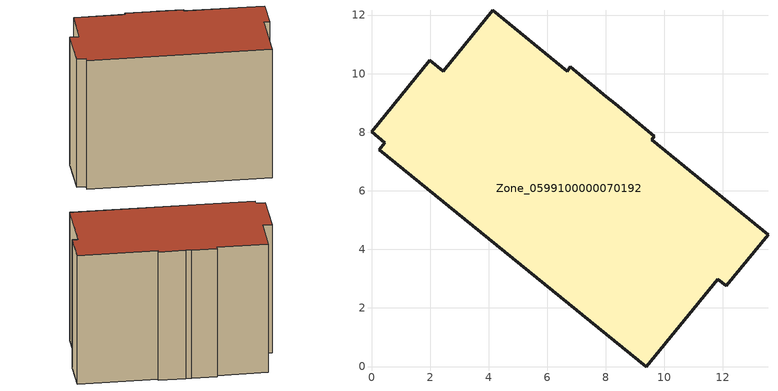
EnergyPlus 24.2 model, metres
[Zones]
Zone_0599100000070192
 floor ground (C_G): 9.56,7.74 13.54,4.5 12.11,2.76 11.83,2.99 9.39,0 0.27,7.41 0.46,7.64 0,8.02 1.99,10.46 2.45,10.08 4.14,12.16 6.68,10.09 6.79,10.23 8.02,9.21 8.32,8.97 9.66,7.87 z0
 wall outside (C_F): 0.46,7.64 0.27,7.41 9.39,0 11.83,2.99 12.11,2.76 13.54,4.5 9.56,7.74 9.66,7.87 8.32,8.97 8.02,9.21 6.79,10.23 6.68,10.09 4.14,12.16 2.45,10.08 1.99,10.46 0,8.02 0.46,7.64 z0:8.99
 roof outside (C_R): 1.99,10.46 0,8.02 0.46,7.64 0.27,7.41 9.39,0 11.83,2.99 12.11,2.76 13.54,4.5 9.56,7.74 9.66,7.87 8.32,8.97 8.02,9.21 6.79,10.23 6.68,10.09 4.14,12.16 2.45,10.08 z8.99
[BUILDING]
Pand.0599100000070192: North Axis=0; Terrain=City; Loads Convergence Tolerance Value=0.04; Temperature Convergence Tolerance Value=0.4; Solar Distribution=FullExterior; Maximum Number of Warmup Days=25; Minimum Number of Warmup Days=1
[Site:Location]
Rotterdam.The.Hague.AP_ZH_NLD Design_Conditions: Latitude=51.96; Longitude=4.45; Time Zone=1; Elevation=-4.5
[SITE:GROUNDTEMPERATURE:BUILDINGSURFACE]
18, 18, 18, 18, 18, 18, 18, 18, 18, 18, 18, 18
[MATERIAL] Thermal Absorptance=0.9; Solar Absorptance=0.7; Visible Absorptance=0.7
Name | Roughness | Thickness | Conductivity | Density | Specific Heat
G.TC.1946-1964 | MediumSmooth | 0.15 | 1 | 540 | 1210
F.TC.1946-1964 | Rough | 0.3 | 0.857143 | 1920 | 840
R.TC.1946-1964 | MediumRough | 0.2 | 0.235294 | 1500 | 1000
[CONSTRUCTION]
C_G: G.TC.1946-1964
C_F: F.TC.1946-1964
C_R: R.TC.1946-1964
[ZONE]
Zone_0599100000070192: Type=1; Multiplier=1; Ceiling Height=Autocalculate; Volume=Autocalculate; Floor Area=autocalculate; Part of Total Floor Area=Yes
[ZONEINFILTRATION:DESIGNFLOWRATE]
Infil_Zone_0599100000070192: Zone or ZoneList or Space or SpaceList=Zone_0599100000070192; Schedule=AlwaysOn; Design Flow Rate Calculation Method=Flow/Area; Flow Rate per Floor Area=0.003; Constant Term Coefficient=1; Temperature Term Coefficient=0; Velocity Term Coefficient=0; Velocity Squared Term Coefficient=0
[HVACTEMPLATE:ZONE:IDEALLOADSAIRSYSTEM]
Zone_0599100000070192: Maximum Heating Supply Air Temperature=50; Minimum Cooling Supply Air Temperature=13; Maximum Heating Supply Air Humidity Ratio=0.0156; Minimum Cooling Supply Air Humidity Ratio=0.0077; Heating Limit=NoLimit; Cooling Limit=NoLimit; Dehumidification Control Type=ConstantSensibleHeatRatio; Cooling Sensible Heat Ratio=0.7; Dehumidification Setpoint=60; Humidification Control Type=None; Humidification Setpoint=30; Outdoor Air Method=None; Outdoor Air Flow Rate per Person=0.00944; Outdoor Air Flow Rate per Zone Floor Area=0; Outdoor Air Flow Rate per Zone=0; Demand Controlled Ventilation Type=None; Outdoor Air Economizer Type=NoEconomizer; Heat Recovery Type=None; Sensible Heat Recovery Effectiveness=0.7; Latent Heat Recovery Effectiveness=0.65
[ZONECONTROL:THERMOSTAT]
ThermostatControl_Zone_0599100000070192: Zone or ZoneList=Zone_0599100000070192; Control Type Schedule=DualSetpointControlType; Control 1=Thermostat_Zone_0599100000070192; Temperature Difference Between Cutout And Setpoint=0
[THERMOSTATSETPOINT:DUALSETPOINT]
Thermostat_Zone_0599100000070192: Heating Setpoint Temperature Schedule=HeatingSetpoint_Zone_0599100000070192; Cooling Setpoint Temperature Schedule=CoolingSetpoint_Zone_0599100000070192
[SCHEDULE:COMPACT]
HeatingSetpoint_Zone_0599100000070192: Through: 12/31, For: AllDays, Until: 24:00, 21
CoolingSetpoint_Zone_0599100000070192: Through: 12/31, For: AllDays, Until: 24:00, 24
DualSetpointControlType: Through: 12/31, For: AllDays, Until: 24:00, 4
AlwaysOn: Through: 12/31, For: AllDays, Until: 24:00, 1
